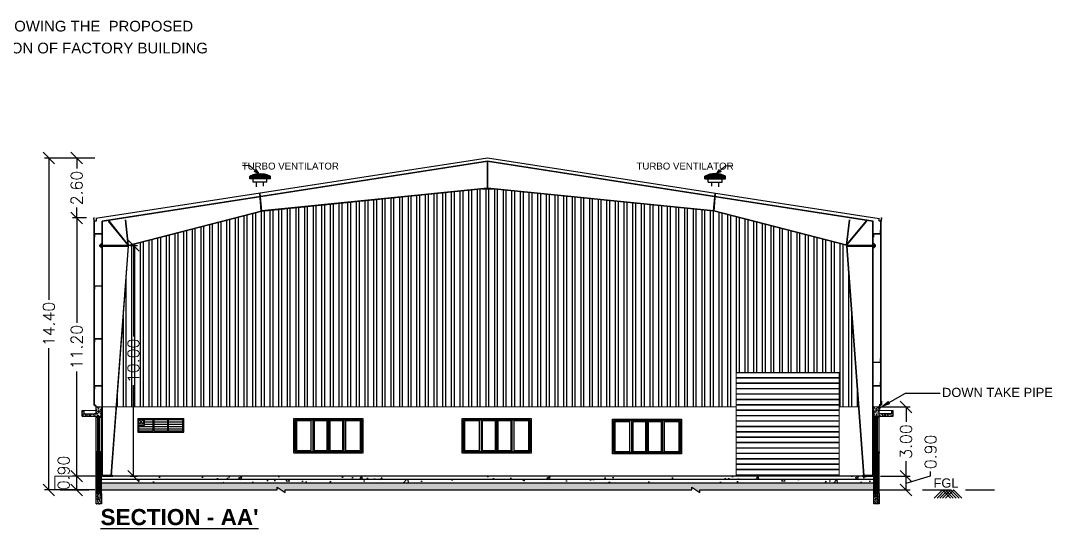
# Model space of a CAD drawing. Header units: metres. Extents: x 6804 to 7881, y 412 to 705.
# Drawn here: x 7836.23 to 7881.03, y 509.47 to 531.5 of the extents above; entities that cross this region are included whole.
import ezdxf

# ---------------------------------------------------------------- set-up
doc = ezdxf.new("R2010")
doc.units = ezdxf.units.M
doc.header["$LTSCALE"] = 5
doc.header["$PDSIZE"] = -1
doc.linetypes.add('HIDDEN', pattern=[0.375, 0.25, -0.125])
doc.layers.get('0').update_dxf_attribs({"color": 8, "linetype": 'CONTINUOUS'})
doc.layers.get('DEFPOINTS').update_dxf_attribs({"color": 8, "linetype": 'CONTINUOUS'})
for name, color, linetype, lineweight in [('BOU', 8, 'CONTINUOUS', 9), ('JSC-F-Hatch', 8, 'CONTINUOUS', 13), ('SLAB', 10, 'CONTINUOUS', 20), ('THIN LINES', 117, 'CONTINUOUS', 5)]:
    doc.layers.add(name, color=color, linetype=linetype, lineweight=lineweight)
for name, color, linetype in [('DIM', 8, 'CONTINUOUS'), ('HATCH', 8, 'CONTINUOUS'), ('JSC-13M-Arrow', 8, 'CONTINUOUS'), ('JSC-C-Partion Wall', 8, 'CONTINUOUS'), ('JSC-H-Dimension', 8, 'CONTINUOUS'), ('PLINTH BEAM', 11, 'CONTINUOUS'), ('TEXT', 7, 'CONTINUOUS'), ('TEXT NOTES', 200, 'CONTINUOUS'), ('txt', 2, 'CONTINUOUS'), ('WALL', 3, 'CONTINUOUS'), ('WINDOW', 5, 'CONTINUOUS')]:
    doc.layers.add(name, color=color, linetype=linetype)
doc.styles.add('CORPORATION', font='arial.ttf')
doc.styles.add('JSC-Tahoma', font='tahoma.ttf')
doc.styles.add('KK', font='arial.ttf')
doc.styles.add('ROMANS', font='romans')
doc.styles.add('style2', font='arial.ttf')
doc.styles.add('TITLE', font='arialbd.ttf')
doc.dimstyles.new('Dim-outter', dxfattribs={"dimtxt": 1, "dimasz": 1, "dimexe": 0, "dimexo": 0, "dimgap": 1, "dimtad": 1, "dimlfac": -1, "dimzin": 3, "dimdsep": 46, "dimtxsty": 'CORPORATION', "dimblk": 'ARCHTICK', "dimcen": 0.125, "dimclrd": 8, "dimclre": 8, "dimclrt": 256, "dimazin": 0, "dimtfac": 0.5, "dimtix": 1, "dimtmove": 2, "dimatfit": 3, "dimfxl": 0, "dimtolj": 1, "dimtzin": 0, "dimarcsym": 0})
doc.dimstyles.new('FSO 100', dxfattribs={"dimtxt": 0.5, "dimasz": 0.5, "dimexe": 0.18, "dimexo": 0.0625, "dimgap": 0.09, "dimtad": 0, "dimzin": 0, "dimdsep": 46, "dimtxsty": 'ROMANS', "dimblk": 'OBLIQUE', "dimcen": 0.01, "dimclrd": 256, "dimclre": 256, "dimclrt": 7, "dimaunit": 1, "dimadec": 3, "dimazin": 0, "dimtfac": 1, "dimtofl": 0, "dimtmove": 1, "dimatfit": 3, "dimfxl": 0, "dimtolj": 1, "dimtzin": 0, "dimarcsym": 0})
doc.dimstyles.new('JSC-100', dxfattribs={"dimscale": 100, "dimtxt": 2, "dimasz": 1, "dimexe": 1, "dimexo": 1, "dimgap": 1, "dimtad": 1, "dimdec": 0, "dimzin": 0, "dimdsep": 46, "dimtxsty": 'JSC-Tahoma', "dimblk": 'DOT', "dimcen": 0, "dimclrd": 8, "dimclre": 8, "dimclrt": 146, "dimadec": 0, "dimazin": 0, "dimtfac": 1, "dimtdec": 0, "dimtofl": 0, "dimtmove": 1, "dimatfit": 0, "dimldrblk": 'OPEN30', "dimfxl": 0, "dimtolj": 1, "dimtzin": 0, "dimarcsym": 0})

# ---------------------------------------------------------------- blocks, each defined once
blk = doc.blocks.new('A$C40834E53')
at = {"layer": 'WINDOW'}
for p, q in [((230, 1600), (0, 1600)), ((0, 1600), (0, 0)), ((0, 1550), (230, 1550)), ((72, 50), (72, 1550)), ((90, 50), (90, 1550)), ((90, 1500), (140, 1500)), ((140, 50), (140, 1550)), ((158, 50), (158, 1550)), ((230, 0), (230, 1600)), ((0, 50), (230, 50)), ((0, 0), (230, 0)), ((0, 0), (230, 0)), ((90, 72), (140, 72))]:
    blk.add_line(p, q, dxfattribs=at)
at = {"layer": 'WINDOW', "const_width": 8}
blk.add_lwpolyline([(115, 1500), (115, 72)], dxfattribs=at)
blk = doc.blocks.new('_ArchTick')
at = {"color": 0, "linetype": 'ByBlock', "const_width": 0.15}
blk.add_lwpolyline([(-0.5, -0.5), (0.5, 0.5)], dxfattribs=at)
blk = doc.blocks.new('_Oblique')
at = {"color": 0, "linetype": 'ByBlock', "lineweight": -2}
blk.add_line((-0.5, -0.5), (0.5, 0.5), dxfattribs=at)
blk = doc.blocks.new('*D152')
at = {"layer": 'DEFPOINTS', "color": 0}
for p in [(7837.453, 525.535), (7839.508, 525.535), (7839.512, 511.134)]:
    blk.add_point(p, dxfattribs=at)
at = {"layer": 'DIM', "lineweight": -2}
for p, q in [((7839.446, 525.535), (7837.273, 525.535)), ((7837.453, 525.535), (7837.453, 519.389)), ((7837.453, 511.134), (7837.453, 517.28)), ((7839.45, 511.134), (7837.273, 511.134))]:
    blk.add_line(p, q, dxfattribs=at)
at = {"layer": 'DIM', "lineweight": -2, "xscale": 0.5, "yscale": 0.5, "zscale": 0.5}
for p, rotation in [((7837.453, 525.535), 90), ((7837.453, 511.134), 270)]:
    blk.add_blockref('_Oblique', p, dxfattribs=dict(at, rotation=rotation))
at = {"layer": 'DIM', "color": 7, "insert": (7837.453, 518.334), "char_height": 0.5, "attachment_point": 5, "rotation": 90, "style": 'ROMANS'}
blk.add_mtext('\\A1;14.40', dxfattribs=at)
blk = doc.blocks.new('*D153')
at = {"layer": 'DEFPOINTS', "color": 0}
for p in [(7873.508, 514.734), (7874.673, 514.734), (7873.508, 511.734)]:
    blk.add_point(p, dxfattribs=at)
at = {"layer": 'DIM', "lineweight": -2}
for p, q in [((7873.571, 514.734), (7874.853, 514.734)), ((7874.673, 514.734), (7874.673, 514.086)), ((7874.673, 511.734), (7874.673, 512.382)), ((7873.571, 511.734), (7874.853, 511.734))]:
    blk.add_line(p, q, dxfattribs=at)
at = {"layer": 'DIM', "lineweight": -2, "xscale": 0.5, "yscale": 0.5, "zscale": 0.5}
for p, rotation in [((7874.673, 514.734), 89.99999999997397), ((7874.673, 511.734), 269.9999999999739)]:
    blk.add_blockref('_Oblique', p, dxfattribs=dict(at, rotation=rotation))
at = {"layer": 'DIM', "color": 7, "insert": (7874.673, 513.234), "char_height": 0.5, "attachment_point": 5, "rotation": 90, "style": 'ROMANS'}
blk.add_mtext('\\A1;3.00', dxfattribs=at)
blk = doc.blocks.new('*D154')
at = {"layer": 'DEFPOINTS', "color": 0}
for p in [(7838.665, 511.734), (7839.508, 511.734), (7839.512, 511.134)]:
    blk.add_point(p, dxfattribs=at)
at = {"layer": 'DIM', "lineweight": -2}
for p, q in [((7839.446, 511.734), (7838.485, 511.734)), ((7838.665, 511.134), (7838.665, 511.734)), ((7839.45, 511.134), (7838.485, 511.134))]:
    blk.add_line(p, q, dxfattribs=at)
at = {"layer": 'DIM', "lineweight": -2, "xscale": 0.5, "yscale": 0.5, "zscale": 0.5}
for p, rotation in [((7838.665, 511.734), 89.99999999997397), ((7838.665, 511.134), 269.9999999999739)]:
    blk.add_blockref('_Oblique', p, dxfattribs=dict(at, rotation=rotation))
at = {"layer": 'DIM', "color": 7, "insert": (7838.1, 511.873), "char_height": 0.5, "attachment_point": 5, "rotation": 90, "style": 'ROMANS'}
blk.add_mtext('\\A1;0.90', dxfattribs=at)
blk = doc.blocks.new('*D155')
at = {"layer": 'DEFPOINTS', "color": 0}
for p in [(7838.665, 522.935), (7839.154, 522.935), (7839.508, 511.734)]:
    blk.add_point(p, dxfattribs=at)
at = {"layer": 'DIM', "lineweight": -2}
for p, q in [((7839.092, 522.935), (7838.485, 522.935)), ((7838.665, 522.935), (7838.665, 518.389)), ((7838.665, 511.734), (7838.665, 516.28)), ((7839.446, 511.734), (7838.485, 511.734))]:
    blk.add_line(p, q, dxfattribs=at)
at = {"layer": 'DIM', "lineweight": -2, "xscale": 0.5, "yscale": 0.5, "zscale": 0.5}
for p, rotation in [((7838.665, 522.935), 89.99999999997397), ((7838.665, 511.734), 269.9999999999739)]:
    blk.add_blockref('_Oblique', p, dxfattribs=dict(at, rotation=rotation))
at = {"layer": 'DIM', "color": 7, "insert": (7838.665, 517.334), "char_height": 0.5, "attachment_point": 5, "rotation": 90, "style": 'ROMANS'}
blk.add_mtext('\\A1;11.20', dxfattribs=at)
blk = doc.blocks.new('A$C6A8C6AF3')
at = {"layer": 'JSC-H-Dimension', "linetype": 'ByBlock'}
for p, q in [((-131, -79.5), (-52.7, 0)), ((-105.3, -79.5), (-27, 0)), ((-78.3, -79.5), (0, 0)), ((24.3, -79.5), (-54, 0)), ((-50, -79.5), (28.4, 0)), ((52.7, -79.5), (-25.7, 0)), ((-23, -79.5), (55.4, 0)), ((78.3, -79.5), (0, 0)), ((106.7, -79.5), (28.4, 0)), ((133.7, -79.5), (55.4, 0))]:
    blk.add_line(p, q, dxfattribs=at)
blk = doc.blocks.new('*D156')
at = {"layer": 'DEFPOINTS', "color": 0}
for p in [(7873.508, 511.734), (7874.673, 511.734), (7873.508, 511.134)]:
    blk.add_point(p, dxfattribs=at)
at = {"layer": 'DIM', "lineweight": -2}
for p, q in [((7873.571, 511.734), (7874.853, 511.734)), ((7874.673, 511.434), (7875.738, 511.753)), ((7874.673, 511.134), (7874.673, 511.734)), ((7875.738, 511.753), (7875.738, 511.933)), ((7873.571, 511.134), (7874.853, 511.134))]:
    blk.add_line(p, q, dxfattribs=at)
at = {"layer": 'DIM', "lineweight": -2, "xscale": 0.5, "yscale": 0.5, "zscale": 0.5}
for p, rotation in [((7874.673, 511.734), 89.99999999997397), ((7874.673, 511.134), 269.9999999999739)]:
    blk.add_blockref('_Oblique', p, dxfattribs=dict(at, rotation=rotation))
at = {"layer": 'DIM', "color": 7, "insert": (7875.738, 512.785), "char_height": 0.5, "attachment_point": 5, "rotation": 90, "style": 'ROMANS'}
blk.add_mtext('\\A1;0.90', dxfattribs=at)
blk = doc.blocks.new('_Dot')
at = {"color": 0, "linetype": 'ByBlock', "lineweight": -2}
blk.add_line((-0.5, 0), (-1, 0), dxfattribs=at)
at = {"color": 0, "linetype": 'ByBlock', "const_width": 0.5}
blk.add_lwpolyline([(-0.25, 0, 1), (0.25, 0, 1)], format="xyb", close=True, dxfattribs=at)
blk = doc.blocks.new('A$C103240E7')
at = {"layer": 'DIM'}
h = blk.add_hatch(dxfattribs=at)
h.set_pattern_fill('_U', color=256, scale=37.499842, style=0, pattern_type=0)
h.set_pattern_definition([(360, (-44808.403, 33857.384), (4e-11, 37.499842), [])])
h.paths.add_polyline_path([(1406, 1687), (1406, 1800, 0.25), (506, 1800), (506, 1687)])
for p, q in [((506, 1687), (506, 1800)), ((1406, 1687), (1406, 1800)), ((506, 1687), (1406, 1687)), ((656, 1537), (656, 1687)), ((656, 1537), (1256, 1537)), ((806, 1371), (806, 1537)), ((1106, 1334), (1106, 1537)), ((1256, 1537), (1256, 1687))]:
    blk.add_line(p, q, dxfattribs=at)
blk.add_arc((956, 956), 956, 61.9272, 118.0728, dxfattribs=at)
blk = doc.blocks.new('EDFRYHDT')
at = {"layer": 'WINDOW'}
for p, q in [((36570.111, -5292.796), (36573.004, -5292.796)), ((36570.821, -5292.796), (36570.111, -5292.796)), ((36570.111, -5292.796), (36570.111, -5294.189)), ((36573.004, -5292.796), (36571.468, -5292.796)), ((36571.558, -5292.796), (36571.558, -5294.189)), ((36573.004, -5294.189), (36573.004, -5292.796)), ((36570.111, -5294.189), (36570.821, -5294.189)), ((36571.468, -5294.189), (36573.004, -5294.189))]:
    blk.add_line(p, q, dxfattribs=at)
for points in [[(36570.058, -5292.743), (36573.058, -5292.743), (36573.058, -5294.243), (36570.058, -5294.243)], [(36570.111, -5292.796), (36573.004, -5292.796), (36573.004, -5294.189), (36570.111, -5294.189)], [(36570.814, -5292.85), (36570.165, -5292.85), (36570.165, -5294.135), (36570.814, -5294.135)], [(36571.558, -5292.796), (36570.879, -5292.796), (36570.879, -5294.189), (36571.558, -5294.189)], [(36571.504, -5292.85), (36570.933, -5292.85), (36570.933, -5294.135), (36571.504, -5294.135)], [(36572.236, -5292.796), (36571.558, -5292.796), (36571.558, -5294.189), (36572.236, -5294.189)], [(36572.183, -5292.85), (36571.611, -5292.85), (36571.611, -5294.135), (36572.183, -5294.135)], [(36572.95, -5292.85), (36572.299, -5292.85), (36572.299, -5294.135), (36572.95, -5294.135)]]:
    blk.add_lwpolyline(points, close=True, dxfattribs=at)
blk = doc.blocks.new('*D157')
at = {"layer": 'DEFPOINTS', "color": 0}
for p in [(7838.665, 525.535), (7839.154, 525.535), (7839.154, 522.935)]:
    blk.add_point(p, dxfattribs=at)
at = {"layer": 'DIM', "lineweight": -2}
for p, q in [((7839.092, 525.535), (7838.485, 525.535)), ((7838.665, 525.535), (7838.665, 525.087)), ((7838.665, 522.935), (7838.665, 523.383)), ((7839.092, 522.935), (7838.485, 522.935))]:
    blk.add_line(p, q, dxfattribs=at)
at = {"layer": 'DIM', "lineweight": -2, "xscale": 0.5, "yscale": 0.5, "zscale": 0.5}
for p, rotation in [((7838.665, 525.535), 90), ((7838.665, 522.935), 270)]:
    blk.add_blockref('_Oblique', p, dxfattribs=dict(at, rotation=rotation))
at = {"layer": 'DIM', "color": 7, "insert": (7838.665, 524.235), "char_height": 0.5, "attachment_point": 5, "rotation": 90, "style": 'ROMANS'}
blk.add_mtext('\\A1;2.60', dxfattribs=at)
blk = doc.blocks.new('*D158')
at = {"layer": 'DEFPOINTS', "color": 0}
for p in [(7840.917, 521.738), (7840.917, 511.734), (7841.128, 511.734)]:
    blk.add_point(p, dxfattribs=at)
at = {"layer": 'DIM', "lineweight": -2}
for p, q in [((7840.979, 521.738), (7841.308, 521.738)), ((7841.128, 521.738), (7841.128, 517.79)), ((7841.128, 511.734), (7841.128, 515.681)), ((7840.979, 511.734), (7841.308, 511.734))]:
    blk.add_line(p, q, dxfattribs=at)
at = {"layer": 'DIM', "lineweight": -2, "xscale": 0.5, "yscale": 0.5, "zscale": 0.5}
for p, rotation in [((7841.128, 521.738), 90), ((7841.128, 511.734), 270)]:
    blk.add_blockref('_Oblique', p, dxfattribs=dict(at, rotation=rotation))
at = {"layer": 'DIM', "color": 7, "insert": (7841.128, 516.736), "char_height": 0.5, "attachment_point": 5, "rotation": 90, "style": 'ROMANS'}
blk.add_mtext('\\A1;10.00', dxfattribs=at)

msp = doc.modelspace()

# ---------------------------------------------------------------- hatches: boundary and pattern name
at = {"layer": 'HATCH'}
h = msp.add_hatch(dxfattribs=at)
h.set_pattern_fill('ANSI32', color=256, angle=45)
h.set_pattern_definition([(90, (-2127.93594, 5634.33678), (-0.375, 0), []), (90, (-2127.81094, 5634.46178), (-0.375, 0), [])])
h.paths.add_polyline_path([(7840.399, 514.734), (7840.917, 521.714), (7840.917, 521.738), (7846.688, 523.234), (7846.69, 523.234), (7846.7, 523.235), (7856.255, 524.199), (7856.255, 524.188), (7856.495, 524.188), (7856.516, 524.188), (7856.756, 524.188), (7856.756, 524.199), (7866.312, 523.235), (7866.313, 523.236), (7866.337, 523.233), (7866.4, 523.226), (7872.097, 521.755), (7872.098, 521.738), (7872.1, 521.754), (7872.1, 521.738), (7872.1, 521.709), (7872.098, 521.738), (7872.097, 521.755), (7872.1, 521.754), (7872.098, 521.738), (7872.1, 521.709), (7872.618, 514.734), (7871.774, 514.734), (7871.774, 516.234), (7867.303, 516.234), (7867.303, 514.734), (7862.469, 514.734)])
h.paths.add_polyline_path([(7840.753, 515.725), (7841.503, 515.725), (7841.503, 517.515), (7840.753, 517.515)], flags=24)
h = msp.add_hatch(dxfattribs=at)
h.set_pattern_fill('JIS_LC_8', color=256, scale=0.03, angle=135)
h.set_pattern_definition([(180, (7867.30269, 516.23379), (0, -0.234), []), (180, (7867.2942, 516.24227), (0, -0.234), [])])
h.paths.add_polyline_path([(7871.774, 516.234), (7867.303, 516.234), (7867.303, 511.734), (7871.774, 511.734)])
h = msp.add_hatch(dxfattribs=at)
h.set_pattern_fill('AR-CONC', color=256, scale=0.001)
h.set_pattern_definition([(50, (1915.15552, 848.06576), (0.182184669, -0.0159390855), [0.01905, -0.20955]), (355, (1915.15552, 848.06576), (-0.0352434214, 0.191056845), [0.01524, -0.167640584]), (100.4514447, (1915.1707, 848.06443), (0.146941247, 0.175117752), [0.016190009, -0.1780902446]), (46.1842, (1915.15552, 848.11656), (0.271079041, -0.042042328), [0.028575, -0.314325]), (96.6355576, (1915.17811, 848.11305), (0.237404134, 0.247426125), [0.024285023, -0.267135608]), (351.184151, (1915.15552, 848.11656), (0.237404134, 0.247426125), [0.022859967, -0.251459732]), (21, (1915.18092, 848.10386), (0.1516143913, -0.102265198), [0.01905, -0.20955]), (326, (1915.18092, 848.10386), (0.0618020283, 0.184187966), [0.01524, -0.16764]), (71.451445, (1915.19356, 848.09533), (0.2134164193, 0.081922769), [0.016190009, -0.1780899376]), (37.5, (1915.155524, 848.065756), (0.00308860325, 0.0845550389), [0, -0.165608, 0, -0.17018, 0, -0.168275]), (7.5, (1915.15552, 848.06576), (0.0668196625, 0.1001805748), [0, -0.097028, 0, -0.161798, 0, -0.064135]), (327.5, (1915.09888, 848.065756), (0.1355905952, -0.005728744), [0, -0.0635, 0, -0.19812, 0, -0.26289]), (317.5, (1915.07348, 848.06576), (0.1481291814, 0.025426491), [0, -0.08255, 0, -0.131572, 0, -0.18669])])
edge = h.paths.add_edge_path()
edge.add_line((7839.738, 514.354), (7838.908, 514.354))
edge.add_line((7838.908, 514.354), (7838.908, 514.454))
edge.add_line((7838.908, 514.454), (7839.508, 514.454))
edge.add_line((7839.508, 514.419), (7839.508, 514.734))
edge.add_line((7839.508, 514.734), (7839.738, 514.734))
edge.add_line((7839.738, 514.734), (7839.738, 514.354))
h = msp.add_hatch(dxfattribs=at)
h.set_pattern_fill('AR-CONC', color=256, scale=0.001)
h.set_pattern_definition([(50, (1951.02802, 848.06576), (0.182184669, -0.0159390855), [0.01905, -0.20955]), (355, (1951.02802, 848.06576), (-0.0352434214, 0.191056845), [0.01524, -0.167640584]), (100.4514447, (1951.0432, 848.06443), (0.146941247, 0.175117752), [0.016190009, -0.1780902446]), (46.1842, (1951.02802, 848.11656), (0.271079041, -0.042042328), [0.028575, -0.314325]), (96.6355576, (1951.0506, 848.11305), (0.237404134, 0.247426125), [0.024285023, -0.267135608]), (351.184151, (1951.02802, 848.11656), (0.237404134, 0.247426125), [0.022859967, -0.251459732]), (21, (1951.05342, 848.10386), (0.1516143913, -0.102265198), [0.01905, -0.20955]), (326, (1951.05342, 848.10386), (0.0618020283, 0.184187966), [0.01524, -0.16764]), (71.451445, (1951.06605, 848.09533), (0.2134164193, 0.081922769), [0.016190009, -0.1780899376]), (37.5, (1951.02802, 848.065756), (0.00308860325, 0.0845550389), [0, -0.165608, 0, -0.17018, 0, -0.168275]), (7.5, (1951.02802, 848.06576), (0.0668196625, 0.1001805748), [0, -0.097028, 0, -0.161798, 0, -0.064135]), (327.5, (1950.97138, 848.065756), (0.1355905952, -0.005728744), [0, -0.0635, 0, -0.19812, 0, -0.26289]), (317.5, (1950.94598, 848.06576), (0.1481291814, 0.025426491), [0, -0.08255, 0, -0.131572, 0, -0.18669])])
edge = h.paths.add_edge_path()
edge.add_line((7873.278, 514.334), (7874.108, 514.334))
edge.add_line((7874.108, 514.334), (7874.108, 514.454))
edge.add_line((7874.108, 514.454), (7873.508, 514.454))
edge.add_line((7873.508, 514.419), (7873.508, 514.734))
edge.add_line((7873.508, 514.734), (7873.278, 514.734))
edge.add_line((7873.278, 514.734), (7873.278, 514.334))
h = msp.add_hatch(dxfattribs=at)
h.set_pattern_fill('ANSI32', color=256, scale=0.2)
h.set_pattern_definition([(45, (5883.6273, 3012.5447), (-1.3470384, 1.3470384), []), (45, (5884.5253, 3012.5447), (-1.3470384, 1.3470384), [])])
h.paths.add_polyline_path([(7838.975, 514.583), (7838.908, 514.583), (7838.908, 514.454), (7838.975, 514.454)])
h = msp.add_hatch(dxfattribs=at)
h.set_pattern_fill('ANSI32', color=256, scale=0.2)
h.set_pattern_definition([(45, (6133.92241, 912.1329), (-0.0530330086, 0.0530330086), []), (45, (6133.957765, 912.1329), (-0.0530330086, 0.0530330086), [])])
h.paths.add_polyline_path([(7839.738, 512.734), (7839.508, 512.734), (7839.508, 510.984), (7839.738, 510.984)])
h = msp.add_hatch(dxfattribs=at)
h.set_pattern_fill('ANSI32', color=256, scale=0.2)
h.set_pattern_definition([(45, (6131.34241, 912.1329), (-0.0530330086, 0.0530330086), []), (45, (6131.377766, 912.1329), (-0.0530330086, 0.0530330086), [])])
edge = h.paths.add_edge_path()
edge.add_line((7873.278, 512.734), (7873.508, 512.734))
edge.add_line((7873.508, 512.734), (7873.508, 510.984))
edge.add_line((7873.508, 510.984), (7873.278, 510.984))
edge.add_line((7873.278, 510.984), (7873.278, 512.684))
at = {"layer": 'HATCH', "ltscale": 2}
h = msp.add_hatch(dxfattribs=at)
h.set_pattern_fill('AR-CONC', color=256, scale=0.008)
h.set_pattern_definition([(50, (995.2903, 744.495), (1.45747735, -0.12751268), [0.1524, -1.6764]), (355, (995.2903, 744.495), (-0.28194737, 1.52845476), [0.12192, -1.34112467]), (100.451445, (995.4117, 744.4843), (1.17552998, 1.40094202), [0.12952007, -1.42472196]), (46.1842, (995.2903, 744.9014), (2.16863233, -0.3363386), [0.2286, -2.5146]), (96.635558, (995.471, 744.8733), (1.8992331, 1.979409), [0.1942802, -2.1370849]), (351.18415, (995.2903, 744.9014), (1.8992331, 1.979409), [0.18287974, -2.01167786]), (21, (995.4935, 744.7998), (1.21291513, -0.81812159), [0.1524, -1.6764]), (326, (995.4935, 744.7998), (0.49441623, 1.47350373), [0.12192, -1.34112]), (71.451445, (995.5946, 744.7316), (1.70733135, 0.65538215), [0.12952007, -1.4247195]), (37.5, (995.2903, 744.49496), (0.024708826, 0.67644031), [0, -1.324864, 0, -1.36144, 0, -1.3462]), (7.5, (995.2903, 744.49496), (0.5345573, 0.8014446), [0, -0.776224, 0, -1.294384, 0, -0.51308]), (327.5, (994.83714, 744.49496), (1.08472476, -0.04582995), [0, -0.508, 0, -1.58496, 0, -2.10312]), (317.5, (994.6339, 744.495), (1.18503345, 0.20341193), [0, -0.6604, 0, -1.052576, 0, -1.49352])])
h.paths.add_polyline_path([(7873.278, 511.734), (7872.777, 511.734), (7839.738, 511.734), (7839.738, 511.584), (7873.278, 511.584)])
h = msp.add_hatch(dxfattribs=at)
h.set_pattern_fill('AR-CONC', color=256, scale=0.01)
h.set_pattern_definition([(50, (995.2903, 744.495), (1.8218467, -0.15939086), [0.1905, -2.0955]), (355, (995.2903, 744.495), (-0.3524342, 1.91056845), [0.1524, -1.67640584]), (100.451445, (995.4421, 744.4817), (1.46941247, 1.7511775), [0.1619001, -1.78090245]), (46.1842, (995.2903, 745.003), (2.7107904, -0.4204233), [0.28575, -3.14325]), (96.635558, (995.5162, 744.968), (2.3740413, 2.4742612), [0.2428502, -2.6713561]), (351.18415, (995.2903, 745.003), (2.3740413, 2.4742612), [0.2285997, -2.5145973]), (21, (995.5443, 744.876), (1.5161439, -1.02265198), [0.1905, -2.0955]), (326, (995.5443, 744.876), (0.6180203, 1.84187966), [0.1524, -1.6764]), (71.451445, (995.6706, 744.7907), (2.1341642, 0.8192277), [0.1619001, -1.7808994]), (37.5, (995.2903, 744.49496), (0.03088603, 0.84555039), [0, -1.65608, 0, -1.7018, 0, -1.68275]), (7.5, (995.2903, 744.495), (0.66819663, 1.00180575), [0, -0.97028, 0, -1.61798, 0, -0.64135]), (327.5, (994.72386, 744.49496), (1.35590595, -0.05728744), [0, -0.635, 0, -1.9812, 0, -2.6289]), (317.5, (994.4699, 744.495), (1.48129181, 0.25426491), [0, -0.8255, 0, -1.31572, 0, -1.8669])])
h.paths.add_polyline_path([(7873.278, 511.584), (7839.738, 511.584), (7839.738, 511.434), (7873.278, 511.434)])
at = {"layer": 'HATCH'}
h = msp.add_hatch(dxfattribs=at)
h.set_pattern_fill('EARTH', color=256, scale=0.03, angle=49)
h.set_pattern_definition([(49, (995.29028, 744.49496), (-0.01879293, 0.26875142), [0.1905, -0.1905]), (49, (995.23636, 744.54183), (-0.01879293, 0.26875142), [0.1905, -0.1905]), (49, (995.18245, 744.5887), (-0.01879293, 0.26875142), [0.1905, -0.1905]), (139, (995.1801, 744.6223), (-0.26875142, -0.01879293), [0.1905, -0.1905]), (139, (995.22697, 744.6762), (-0.26875142, -0.01879293), [0.1905, -0.1905]), (139, (995.27384, 744.73012), (-0.26875142, -0.01879293), [0.1905, -0.1905])])
h.paths.add_polyline_path([(7865.372, 511.134), (7865.372, 511.251), (7865.719, 511.016), (7865.719, 511.134), (7873.278, 511.134), (7873.278, 511.434), (7839.738, 511.434), (7839.738, 511.134), (7847.365, 511.134), (7847.365, 511.251), (7847.712, 511.016), (7847.712, 511.134)])
h = msp.add_hatch(dxfattribs=at)
h.set_pattern_fill('AR-CONC', color=256, scale=0.00075)
h.set_pattern_definition([(50, (6263.69838, 1903.96231), (0.136638502, -0.011954314), [0.0142875, -0.1571625]), (355, (6263.69838, 1903.96231), (-0.026432566, 0.143292634), [0.01143, -0.125730438]), (100.451445, (6263.70977, 1903.96131), (0.110205935, 0.131338314), [0.012142507, -0.133567683]), (46.1842, (6263.69838, 1904.00041), (0.20330928, -0.031531746), [0.02143125, -0.23574375]), (96.635558, (6263.71532, 1903.99778), (0.1780531, 0.185569593), [0.018213767, -0.200351706]), (351.184151, (6263.69838, 1904.0004), (0.1780531, 0.185569593), [0.017144975, -0.188594799]), (21, (6263.71743, 1903.99088), (0.1137107935, -0.0766988986), [0.0142875, -0.1571625]), (326, (6263.71743, 1903.99088), (0.046351521, 0.138140975), [0.01143, -0.12573]), (71.451445, (6263.72691, 1903.98449), (0.1600623145, 0.061442077), [0.012142507, -0.133567453]), (37.5, (6263.69838, 1903.96231), (0.0023164524, 0.0634162792), [0, -0.124206, 0, -0.127635, 0, -0.12620625]), (7.5, (6263.69838, 1903.96231), (0.0501147469, 0.0751354311), [0, -0.072771, 0, -0.1213485, 0, -0.04810125]), (327.5, (6263.6559, 1903.96231), (0.1016929464, -0.004296558), [0, -0.047625, 0, -0.14859, 0, -0.1971675]), (317.5, (6263.63685, 1903.96231), (0.111096886, 0.0190698683), [0, -0.0619125, 0, -0.098679, 0, -0.1400175])])
h.paths.add_polyline_path([(7839.738, 510.984), (7839.508, 510.984), (7839.508, 510.534), (7839.738, 510.534)])
h = msp.add_hatch(dxfattribs=at)
h.set_pattern_fill('AR-CONC', color=256, scale=0.00075)
h.set_pattern_definition([(50, (6261.11838, 1903.96231), (0.136638502, -0.011954314), [0.0142875, -0.1571625]), (355, (6261.11838, 1903.96231), (-0.026432566, 0.143292634), [0.01143, -0.125730438]), (100.451445, (6261.12977, 1903.96131), (0.110205935, 0.131338314), [0.012142507, -0.133567683]), (46.1842, (6261.11838, 1904.00041), (0.203309281, -0.031531746), [0.02143125, -0.23574375]), (96.635558, (6261.13532, 1903.99778), (0.1780531, 0.185569593), [0.018213767, -0.200351706]), (351.184151, (6261.11838, 1904.0004), (0.1780531, 0.185569593), [0.017144975, -0.188594799]), (21, (6261.13743, 1903.99088), (0.1137107935, -0.0766988986), [0.0142875, -0.1571625]), (326, (6261.13743, 1903.99088), (0.046351521, 0.138140975), [0.01143, -0.12573]), (71.451445, (6261.14691, 1903.98449), (0.1600623145, 0.061442077), [0.012142507, -0.133567453]), (37.5, (6261.11838, 1903.96231), (0.0023164524, 0.0634162792), [0, -0.124206, 0, -0.127635, 0, -0.12620625]), (7.5, (6261.11838, 1903.96231), (0.0501147469, 0.0751354311), [0, -0.072771, 0, -0.1213485, 0, -0.04810125]), (327.5, (6261.0759, 1903.96231), (0.1016929464, -0.004296558), [0, -0.047625, 0, -0.14859, 0, -0.1971675]), (317.5, (6261.05685, 1903.96231), (0.111096886, 0.0190698683), [0, -0.0619125, 0, -0.098679, 0, -0.1400175])])
h.paths.add_polyline_path([(7873.278, 510.534), (7873.508, 510.534), (7873.508, 510.984), (7873.278, 510.984)])

# ---------------------------------------------------------------- linework, layer by layer
at = {"color": 1}
for p, q in [((7856.506, 525.394), (7839.774, 522.791)), ((7856.506, 525.384), (7839.784, 522.782)), ((7856.495, 524.232), (7856.495, 525.39)), ((7873.243, 522.791), (7856.506, 525.394)), ((7873.233, 522.782), (7856.506, 525.384)), ((7856.516, 524.233), (7856.516, 525.389)), ((7846.688, 523.234), (7856.506, 524.224)), ((7866.324, 523.234), (7856.506, 524.224)), ((7846.676, 523.233), (7846.609, 524.008)), ((7846.688, 523.234), (7846.621, 524.01)), ((7846.7, 523.234), (7846.633, 524.012)), ((7866.312, 523.234), (7866.379, 524.005)), ((7866.324, 523.234), (7866.391, 524.003)), ((7866.337, 523.233), (7866.403, 524.001)), ((7840.917, 521.754), (7846.687, 523.245)), ((7840.917, 521.738), (7846.69, 523.234)), ((7846.687, 523.245), (7846.687, 523.245)), ((7846.69, 523.234), (7846.69, 523.234)), ((7866.323, 523.234), (7866.323, 523.234)), ((7872.1, 521.738), (7866.323, 523.234)), ((7866.325, 523.245), (7866.326, 523.245)), ((7872.1, 521.754), (7866.325, 523.245)), ((7839.774, 511.754), (7839.774, 522.791)), ((7839.784, 511.754), (7839.784, 522.782)), ((7840.896, 521.754), (7840.043, 522.802)), ((7840.917, 521.754), (7840.067, 522.804)), ((7840.9, 521.754), (7840.785, 522.859)), ((7840.917, 521.754), (7840.801, 522.86)), ((7872.082, 521.754), (7872.216, 522.86)), ((7872.098, 521.754), (7872.232, 522.859)), ((7872.098, 521.754), (7872.974, 522.802)), ((7872.102, 521.777), (7872.95, 522.804)), ((7873.233, 511.754), (7873.233, 522.782)), ((7873.243, 511.754), (7873.243, 522.791)), ((7839.668, 521.754), (7839.768, 521.854)), ((7839.668, 521.754), (7840.917, 521.754)), ((7839.668, 521.714), (7839.668, 521.754)), ((7839.668, 521.734), (7840.917, 521.734)), ((7839.668, 521.714), (7840.917, 521.714)), ((7839.668, 521.714), (7839.785, 521.597)), ((7840.168, 511.754), (7840.907, 521.714)), ((7840.178, 511.754), (7840.917, 521.714)), ((7840.917, 521.714), (7840.917, 521.754)), ((7872.1, 521.754), (7872.098, 521.738)), ((7872.1, 521.754), (7873.349, 521.754)), ((7872.1, 521.714), (7872.1, 521.754)), ((7872.1, 521.734), (7873.349, 521.734)), ((7872.1, 521.714), (7873.349, 521.714)), ((7872.839, 511.754), (7872.1, 521.714)), ((7872.849, 511.754), (7872.11, 521.714)), ((7873.349, 521.714), (7873.232, 521.597)), ((7873.349, 521.754), (7873.249, 521.854)), ((7873.349, 521.714), (7873.349, 521.754))]:
    msp.add_line(p, q, dxfattribs=at)
for points in [[(7846.687, 523.245), (7856.506, 524.235)], [(7856.506, 524.235), (7846.689, 523.245)], [(7856.506, 524.235), (7866.324, 523.245)], [(7866.326, 523.245), (7856.506, 524.235)]]:
    msp.add_lwpolyline(points, dxfattribs=at)
for points in [[(7856.756, 524.188), (7856.255, 524.188), (7856.255, 524.208), (7856.756, 524.208)], [(7839.738, 511.734), (7840.239, 511.734), (7840.239, 511.754), (7839.738, 511.754)], [(7872.777, 511.734), (7873.278, 511.734), (7873.278, 511.754), (7872.777, 511.754)]]:
    msp.add_lwpolyline(points, close=True, dxfattribs=at)
at = {"layer": 'DIM'}
for p, q in [((7839.423, 515.179), (7839.423, 522.868)), ((7839.438, 514.839), (7839.438, 522.801)), ((7873.578, 514.839), (7873.578, 522.807)), ((7873.593, 514.982), (7873.593, 522.874)), ((7839.438, 515.179), (7839.438, 522.765)), ((7873.576, 514.839), (7873.593, 522.764)), ((7873.578, 514.839), (7873.578, 522.765))]:
    msp.add_line(p, q, dxfattribs=at)
for points in [[(7873.502, 522.901), (7856.506, 525.535), (7839.502, 522.912)], [(7839.49, 522.911), (7839.515, 522.913), (7839.515, 522.801), (7839.423, 522.801), (7839.423, 522.868), (7839.41, 522.878), (7839.41, 522.935), (7839.437, 522.935)], [(7873.579, 522.935), (7873.607, 522.935), (7873.607, 522.878), (7873.593, 522.868), (7873.593, 522.801), (7873.502, 522.801), (7873.502, 522.913), (7873.526, 522.911)]]:
    msp.add_lwpolyline(points, dxfattribs=at)
at = {"layer": 'DIM', "ltscale": 15}
for points in [[(7839.423, 516.759), (7839.408, 516.759), (7839.408, 514.832)], [(7839.438, 514.839), (7839.438, 514.839), (7839.423, 514.839), (7839.423, 516.759)], [(7839.408, 514.832), (7839.493, 514.768), (7839.493, 514.618), (7839.508, 514.618), (7839.508, 514.776), (7839.423, 514.839)], [(7873.508, 514.839), (7873.578, 514.839), (7873.593, 514.839), (7873.593, 514.982)], [(7873.609, 514.832), (7873.524, 514.768), (7873.524, 514.618), (7873.509, 514.618), (7873.509, 514.776), (7873.594, 514.839)], [(7873.593, 514.982), (7873.608, 514.982), (7873.608, 514.832)]]:
    msp.add_lwpolyline(points, dxfattribs=at)
at = {"layer": 'HATCH'}
for points in [[(7839.438, 522.102), (7839.438, 522.255), (7839.764, 522.255), (7839.764, 522.405)], [(7839.448, 522.102), (7839.448, 522.245), (7839.774, 522.245), (7839.774, 522.405)], [(7873.233, 522.11), (7873.233, 522.263), (7873.558, 522.263), (7873.558, 522.413)], [(7873.268, 522.103), (7873.268, 522.247), (7873.593, 522.247), (7873.593, 522.407)], [(7839.438, 519.842), (7839.438, 519.995), (7839.764, 519.995), (7839.764, 520.145)], [(7839.448, 519.842), (7839.448, 519.985), (7839.774, 519.985), (7839.774, 520.145)], [(7839.438, 517.544), (7839.438, 517.698), (7839.764, 517.698), (7839.764, 517.848)], [(7839.448, 517.544), (7839.448, 517.688), (7839.774, 517.688), (7839.774, 517.848)], [(7873.233, 516.529), (7873.233, 516.682), (7873.558, 516.682), (7873.558, 516.832)], [(7873.243, 516.529), (7873.243, 516.672), (7873.568, 516.672), (7873.568, 516.832)], [(7839.438, 515.507), (7839.438, 515.66), (7839.764, 515.66), (7839.764, 515.81)], [(7839.448, 515.507), (7839.448, 515.65), (7839.774, 515.65), (7839.774, 515.81)], [(7873.243, 515.507), (7873.243, 515.66), (7873.568, 515.66), (7873.568, 515.81)], [(7873.253, 515.507), (7873.253, 515.65), (7873.578, 515.65), (7873.578, 515.81)]]:
    msp.add_lwpolyline(points, dxfattribs=at)
at = {"layer": 'JSC-C-Partion Wall', "linetype": 'HIDDEN'}
for p, q in [((7837.944, 511.134), (7839.512, 511.134)), ((7873.508, 511.134), (7878.934, 511.134))]:
    msp.add_line(p, q, dxfattribs=at)
at = {"layer": 'PLINTH BEAM'}
for points in [[(7839.508, 510.984), (7839.738, 510.984), (7839.738, 510.534), (7839.508, 510.534)], [(7873.278, 510.984), (7873.508, 510.984), (7873.508, 510.534), (7873.278, 510.534)]]:
    msp.add_lwpolyline(points, close=True, dxfattribs=at)
at = {"layer": 'SLAB'}
for p, q in [((7839.508, 514.734), (7839.774, 514.734)), ((7839.784, 514.734), (7862.569, 514.734)), ((7862.569, 514.734), (7867.303, 514.734)), ((7871.774, 514.734), (7872.618, 514.734)), ((7873.508, 514.734), (7873.278, 514.734))]:
    msp.add_line(p, q, dxfattribs=at)
at = {"layer": 'THIN LINES'}
for p, q in [((7867.303, 516.234), (7871.774, 516.234)), ((7867.303, 511.734), (7867.303, 516.234)), ((7871.774, 511.734), (7871.774, 516.234)), ((7838.908, 514.334), (7838.908, 514.434)), ((7838.908, 514.434), (7838.975, 514.434)), ((7839.508, 514.334), (7838.908, 514.334)), ((7838.975, 514.434), (7839.508, 514.434)), ((7874.042, 514.434), (7873.508, 514.434)), ((7874.042, 514.434), (7874.108, 514.434)), ((7874.108, 514.334), (7874.108, 514.434)), ((7839.508, 511.734), (7837.708, 511.734)), ((7837.708, 511.134), (7837.708, 511.734))]:
    msp.add_line(p, q, dxfattribs=at)
at = {"layer": 'THIN LINES', "ltscale": 12}
for p, q in [((7838.975, 514.583), (7839.508, 514.583)), ((7873.508, 514.583), (7874.042, 514.583))]:
    msp.add_line(p, q, dxfattribs=at)
at = {"layer": 'WALL', "color": 1}
for p, q in [((7839.508, 514.434), (7839.508, 514.734)), ((7839.738, 514.334), (7839.738, 514.734)), ((7873.278, 514.334), (7873.278, 514.734)), ((7873.508, 514.434), (7873.508, 514.734)), ((7838.908, 514.434), (7839.508, 514.434)), ((7838.908, 514.334), (7838.908, 514.434)), ((7838.908, 514.334), (7839.738, 514.334)), ((7873.278, 514.334), (7874.108, 514.334)), ((7874.108, 514.434), (7873.508, 514.434)), ((7874.108, 514.334), (7874.108, 514.434))]:
    msp.add_line(p, q, dxfattribs=at)
at = {"layer": 'WALL'}
for p, q in [((7838.908, 514.434), (7838.908, 514.583)), ((7838.908, 514.583), (7838.975, 514.583)), ((7838.975, 514.583), (7838.975, 514.434)), ((7874.042, 514.583), (7874.108, 514.583)), ((7874.042, 514.583), (7874.042, 514.434)), ((7874.108, 514.434), (7874.108, 514.583)), ((7839.508, 510.984), (7839.508, 512.734)), ((7839.738, 510.984), (7839.738, 512.734)), ((7873.278, 510.534), (7873.278, 512.734)), ((7873.508, 512.734), (7873.278, 512.734)), ((7873.508, 510.534), (7873.508, 512.734)), ((7873.278, 511.734), (7839.738, 511.734)), ((7873.278, 511.584), (7839.738, 511.584)), ((7873.278, 511.434), (7839.738, 511.434)), ((7839.738, 511.134), (7847.365, 511.134)), ((7847.365, 511.134), (7847.365, 511.251)), ((7847.365, 511.251), (7847.712, 511.016)), ((7847.712, 511.134), (7865.372, 511.134)), ((7847.712, 511.016), (7847.712, 511.134)), ((7865.372, 511.134), (7865.372, 511.251)), ((7865.372, 511.251), (7865.719, 511.016)), ((7865.719, 511.134), (7873.278, 511.134)), ((7865.719, 511.016), (7865.719, 511.134))]:
    msp.add_line(p, q, dxfattribs=at)
at = {"layer": 'WALL', "color": 1}
msp.add_lwpolyline([(7873.508, 512.734), (7873.278, 512.734), (7873.278, 512.784), (7873.508, 512.784)], close=True, dxfattribs=at)
at = {"layer": 'WINDOW', "color": 141}
for p, q in [((7841.362, 513.984), (7841.562, 514.184)), ((7841.562, 513.984), (7841.362, 514.184)), ((7841.362, 513.884), (7841.971, 513.884)), ((7841.612, 514.084), (7841.971, 514.084)), ((7841.612, 513.984), (7841.971, 513.984)), ((7842.021, 514.084), (7842.604, 514.084)), ((7842.021, 513.984), (7842.604, 513.984)), ((7842.021, 513.884), (7842.604, 513.884)), ((7842.654, 514.084), (7843.262, 514.084)), ((7842.654, 513.984), (7843.262, 513.984)), ((7842.654, 513.884), (7843.262, 513.884)), ((7841.362, 513.784), (7841.971, 513.784)), ((7842.021, 513.784), (7842.604, 513.784)), ((7842.654, 513.784), (7843.262, 513.784))]:
    msp.add_line(p, q, dxfattribs=at)
for points in [[(7841.312, 514.234), (7843.312, 514.234)], [(7841.312, 513.934), (7841.612, 513.934), (7841.612, 514.234)], [(7841.312, 514.234), (7841.312, 513.634), (7843.312, 513.634), (7843.312, 514.234)], [(7841.612, 514.184), (7841.971, 514.184), (7841.971, 513.684), (7841.362, 513.684), (7841.362, 513.884)]]:
    msp.add_lwpolyline(points, dxfattribs=at)
for points in [[(7841.362, 514.184), (7841.562, 514.184), (7841.562, 513.984), (7841.362, 513.984)], [(7842.021, 514.184), (7842.604, 514.184), (7842.604, 513.684), (7842.021, 513.684)], [(7842.654, 514.184), (7843.262, 514.184), (7843.262, 513.684), (7842.654, 513.684)]]:
    msp.add_lwpolyline(points, close=True, dxfattribs=at)

# ---------------------------------------------------------------- block references
at = {"layer": 'BOU', "color": 6}
for p in [(-28721.963, 5806.976), (-28714.659, 5806.976), (-28708.129, 5806.941)]:
    msp.add_blockref('EDFRYHDT', p, dxfattribs=at)
at = {"layer": 'DIM', "yscale": 0.0009999999999764}
for p, xscale, zscale in [((7847.581, 522.95), -0.0009999999999764, 0.001), ((7865.432, 522.95), 0.0009999999999764, 0.0009999999999764)]:
    msp.add_blockref('A$C103240E7', p, dxfattribs=dict(at, xscale=xscale, zscale=zscale))
at = {"layer": 'JSC-F-Hatch', "linetype": 'ByBlock', "xscale": -0.0045000000000073, "yscale": 0.0045000000000073, "zscale": 0.0045}
msp.add_blockref('A$C6A8C6AF3', (7876.499, 511.135, -0.001), dxfattribs=at)
at = {"layer": 'WINDOW', "yscale": 0.0009999999999764}
for p, xscale, zscale in [((7839.738, 512.734), -0.0009999999999764, 0.001), ((7873.278, 512.734), 0.0009999999999764, 0.0009999999999764)]:
    msp.add_blockref('A$C40834E53', p, dxfattribs=dict(at, xscale=xscale, zscale=zscale))

# ---------------------------------------------------------------- texts
at = {"layer": 'DIM', "color": 7, "ltscale": 10, "insert": (7843.128, 509.952), "char_height": 0.7, "width": 17.90655, "attachment_point": 5, "style": 'TITLE'}
msp.add_mtext("\\A1;{\\LSECTION - AA'}", dxfattribs=at)
at = {"layer": 'TEXT', "width": 10.98667, "attachment_point": 2, "style": 'KK'}
for s, insert, char_height in [('TURBO VENTILATOR', (7847.939, 525.337), 0.3), ('TURBO VENTILATOR', (7865.078, 525.337), 0.3), ('DOWN TAKE PIPE', (7878.644, 515.565), 0.4)]:
    msp.add_mtext(s, dxfattribs=dict(at, insert=insert, char_height=char_height))
at = {"layer": 'TEXT NOTES', "ltscale": 0.5, "style": 'KK'}
msp.add_text('FGL', height=0.4, dxfattribs=at).set_placement((7875.866, 511.234, -0.001))
at = {"layer": 'txt', "style": 'style2'}
for s, p in [('SITE PLAN SHOWING THE  PROPOSED', (7831.564, 531.027)), ('CONSTRUCTION OF FACTORY BUILDING', (7831.561, 530.076))]:
    msp.add_text(s, height=0.46335, dxfattribs=at).set_placement(p)

# ---------------------------------------------------------------- dimensions: what is measured, and where the dimension line sits
at = {"layer": 'DIM'}
for base, p1, p2, picture, middle in [((7837.453, 525.535), (7839.512, 511.134), (7839.508, 525.535), '*D152', (7837.453, 518.334)), ((7838.665, 525.535), (7839.154, 522.935), (7839.154, 525.535), '*D157', (7838.665, 524.235)), ((7838.665, 522.935), (7839.508, 511.734), (7839.154, 522.935), '*D155', (7838.665, 517.334)), ((7841.128, 511.734), (7840.917, 521.738), (7840.917, 511.734), '*D158', (7841.128, 516.736)), ((7874.673, 514.734), (7873.508, 511.734), (7873.508, 514.734), '*D153', (7874.673, 513.234))]:
    dim = msp.add_linear_dim(base=base, p1=p1, p2=p2, angle=90, dimstyle='FSO 100', override={"dimpost": '\\X', "dimblk": 'Oblique'}, dxfattribs=at)
    dim.commit()
    dim.dimension.update_dxf_attribs({"geometry": picture, "text_midpoint": middle})
for base, p1, p2, picture, middle in [((7874.673, 511.734), (7873.508, 511.134), (7873.508, 511.734), '*D156', (7875.738, 512.023)), ((7838.665, 511.734), (7839.512, 511.134), (7839.508, 511.734), '*D154', (7838.1, 511.873))]:
    dim = msp.add_linear_dim(base=base, p1=p1, p2=p2, angle=90, text='0.90', dimstyle='FSO 100', override={"dimpost": '\\X', "dimblk": 'Oblique'}, dxfattribs=at)
    dim.commit()
    dim.dimension.update_dxf_attribs({"geometry": picture, "text_midpoint": middle})

# ---------------------------------------------------------------- leaders
at = {"layer": 'HATCH'}
msp.add_leader([(7873.512, 514.688), (7874.654, 515.338), (7876.156, 515.338)], dimstyle='Dim-outter', override={"dimasz": 0.5, "dimtad": 0, "dimfxl": 5, "dimfxlon": 1}, dxfattribs=at)
at = {"layer": 'JSC-13M-Arrow', "ltscale": 1000}
for points in [[(7846.556, 524.862, 0), (7846.184, 525.191, 0), (7845.862, 525.207, 0)], [(7866.456, 524.862, 0), (7866.828, 525.191, 0), (7867.151, 525.207, 0)]]:
    msp.add_leader(points, dimstyle='JSC-100', override={"dimasz": 0.002}, dxfattribs=at)

doc.saveas('drawing.dxf')
